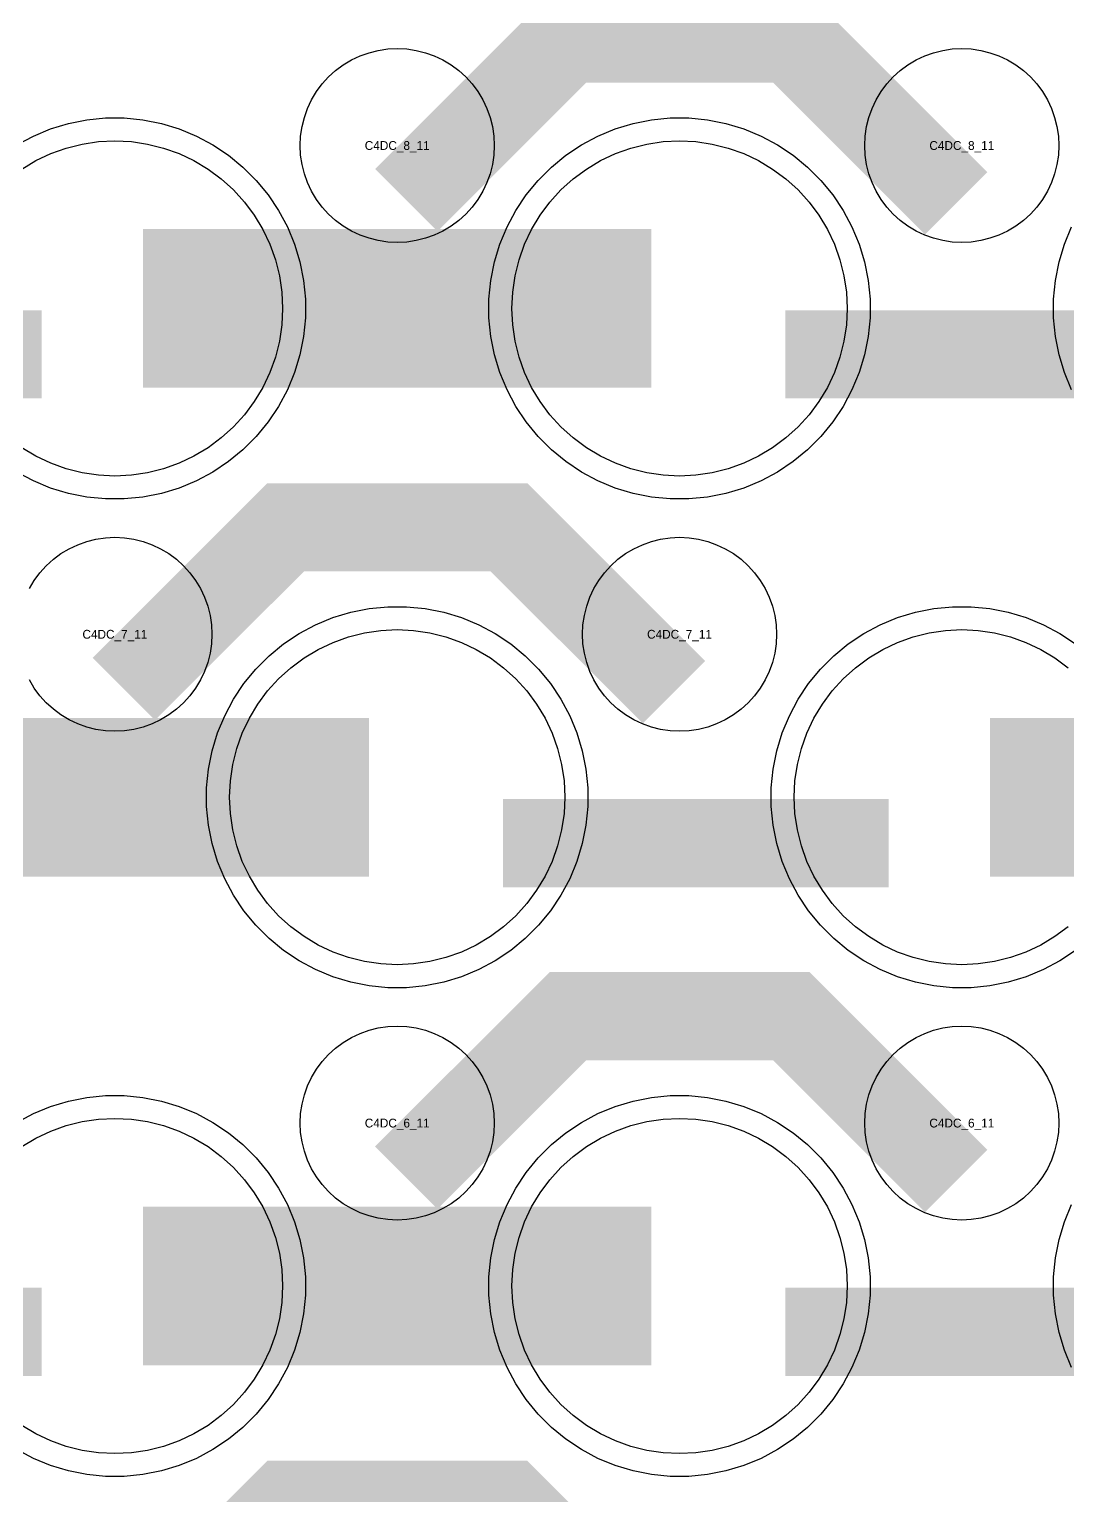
# Model space of a CAD drawing. Extents: x -11880 to 11880, y -14992 to 14992.
# Drawn here: x -8504.2 to -8210, y -14067.6 to -13651.9 of the extents above; entities that cross this region are included whole.
import ezdxf
from ezdxf.enums import TextEntityAlignment as Align

# ---------------------------------------------------------------- set-up
doc = ezdxf.new("R2010")
doc.units = 0
doc.header["$MEASUREMENT"] = 0
for name, color, linetype in [('GDS_775_DT_237', 138, 'CONTINUOUS'), ('RDL1_FS', 34, 'CONTINUOUS'), ('RDL_BS', 160, 'CONTINUOUS')]:
    doc.layers.add(name, color=color, linetype=linetype)

msp = doc.modelspace()

# ---------------------------------------------------------------- linework, layer by layer
at = {"layer": 'RDL1_FS', "color": 241, "true_color": 0xf7abae}
for points in [[(-8506.395, -13691.548), (-8502.395, -13689.15), (-8498.181, -13687.158), (-8493.791, -13685.586), (-8489.268, -13684.454), (-8484.657, -13683.77), (-8480, -13683.541), (-8475.343, -13683.77), (-8470.732, -13684.454), (-8466.209, -13685.586), (-8461.819, -13687.158), (-8457.605, -13689.15), (-8453.605, -13691.548), (-8449.86, -13694.326), (-8446.406, -13697.456), (-8443.276, -13700.91), (-8440.498, -13704.655), (-8438.1, -13708.655), (-8436.108, -13712.869), (-8434.536, -13717.259), (-8433.404, -13721.782), (-8432.72, -13726.393), (-8432.491, -13731.05), (-8432.72, -13735.707), (-8433.404, -13740.318), (-8434.536, -13744.841), (-8436.108, -13749.231), (-8438.1, -13753.445), (-8440.498, -13757.445), (-8443.276, -13761.19), (-8446.406, -13764.644), (-8449.86, -13767.774), (-8453.605, -13770.552), (-8457.605, -13772.95), (-8461.819, -13774.942), (-8466.209, -13776.514), (-8470.732, -13777.646), (-8475.343, -13778.33), (-8480, -13778.559), (-8484.657, -13778.33), (-8489.268, -13777.646), (-8493.791, -13776.514), (-8498.181, -13774.942), (-8502.395, -13772.95), (-8506.395, -13770.552)], [(-8209.86, -13906.339), (-8213.605, -13909.117), (-8217.605, -13911.515), (-8221.819, -13913.507), (-8226.209, -13915.079), (-8230.732, -13916.211), (-8235.343, -13916.895), (-8240, -13917.124), (-8244.657, -13916.895), (-8249.268, -13916.211), (-8253.791, -13915.079), (-8258.181, -13913.507), (-8262.395, -13911.515), (-8266.395, -13909.117), (-8270.14, -13906.339), (-8273.594, -13903.209), (-8276.724, -13899.755), (-8279.502, -13896.01), (-8281.9, -13892.01), (-8283.892, -13887.796), (-8285.464, -13883.406), (-8286.596, -13878.883), (-8287.28, -13874.272), (-8287.509, -13869.615), (-8287.28, -13864.958), (-8286.596, -13860.347), (-8285.464, -13855.824), (-8283.892, -13851.434), (-8281.9, -13847.22), (-8279.502, -13843.22), (-8276.724, -13839.475), (-8273.594, -13836.021), (-8270.14, -13832.891), (-8266.395, -13830.113), (-8262.395, -13827.715), (-8258.181, -13825.723), (-8253.791, -13824.151), (-8249.268, -13823.019), (-8244.657, -13822.335), (-8240, -13822.106), (-8235.343, -13822.335), (-8230.732, -13823.019), (-8226.209, -13824.151), (-8221.819, -13825.723), (-8217.605, -13827.715), (-8213.605, -13830.113), (-8209.86, -13832.891)], [(-8506.395, -13968.678), (-8502.395, -13966.28), (-8498.181, -13964.288), (-8493.791, -13962.716), (-8489.268, -13961.584), (-8484.657, -13960.9), (-8480, -13960.671), (-8475.343, -13960.9), (-8470.732, -13961.584), (-8466.209, -13962.716), (-8461.819, -13964.288), (-8457.605, -13966.28), (-8453.605, -13968.678), (-8449.86, -13971.456), (-8446.406, -13974.586), (-8443.276, -13978.04), (-8440.498, -13981.785), (-8438.1, -13985.785), (-8436.108, -13989.999), (-8434.536, -13994.389), (-8433.404, -13998.912), (-8432.72, -14003.523), (-8432.491, -14008.18), (-8432.72, -14012.837), (-8433.404, -14017.448), (-8434.536, -14021.971), (-8436.108, -14026.361), (-8438.1, -14030.575), (-8440.498, -14034.575), (-8443.276, -14038.32), (-8446.406, -14041.774), (-8449.86, -14044.904), (-8453.605, -14047.682), (-8457.605, -14050.08), (-8461.819, -14052.072), (-8466.209, -14053.644), (-8470.732, -14054.776), (-8475.343, -14055.46), (-8480, -14055.689), (-8484.657, -14055.46), (-8489.268, -14054.776), (-8493.791, -14053.644), (-8498.181, -14052.072), (-8502.395, -14050.08), (-8506.395, -14047.682)]]:
    msp.add_lwpolyline(points, dxfattribs=at)
for points in [[(-8320, -13778.559), (-8324.657, -13778.33), (-8329.268, -13777.646), (-8333.791, -13776.514), (-8338.181, -13774.942), (-8342.395, -13772.95), (-8346.395, -13770.552), (-8350.14, -13767.774), (-8353.594, -13764.644), (-8356.724, -13761.19), (-8359.502, -13757.445), (-8361.9, -13753.445), (-8363.892, -13749.231), (-8365.464, -13744.841), (-8366.596, -13740.318), (-8367.28, -13735.707), (-8367.509, -13731.05), (-8367.28, -13726.393), (-8366.596, -13721.782), (-8365.464, -13717.259), (-8363.892, -13712.869), (-8361.9, -13708.655), (-8359.502, -13704.655), (-8356.724, -13700.91), (-8353.594, -13697.456), (-8350.14, -13694.326), (-8346.395, -13691.548), (-8342.395, -13689.15), (-8338.181, -13687.158), (-8333.791, -13685.586), (-8329.268, -13684.454), (-8324.657, -13683.77), (-8320, -13683.541), (-8315.343, -13683.77), (-8310.732, -13684.454), (-8306.209, -13685.586), (-8301.819, -13687.158), (-8297.605, -13689.15), (-8293.605, -13691.548), (-8289.86, -13694.326), (-8286.406, -13697.456), (-8283.276, -13700.91), (-8280.498, -13704.655), (-8278.1, -13708.655), (-8276.108, -13712.869), (-8274.536, -13717.259), (-8273.404, -13721.782), (-8272.72, -13726.393), (-8272.491, -13731.05), (-8272.72, -13735.707), (-8273.404, -13740.318), (-8274.536, -13744.841), (-8276.108, -13749.231), (-8278.1, -13753.445), (-8280.498, -13757.445), (-8283.276, -13761.19), (-8286.406, -13764.644), (-8289.86, -13767.774), (-8293.605, -13770.552), (-8297.605, -13772.95), (-8301.819, -13774.942), (-8306.209, -13776.514), (-8310.732, -13777.646), (-8315.343, -13778.33)], [(-8400, -13917.124), (-8404.657, -13916.895), (-8409.268, -13916.211), (-8413.791, -13915.079), (-8418.181, -13913.507), (-8422.395, -13911.515), (-8426.395, -13909.117), (-8430.14, -13906.339), (-8433.594, -13903.209), (-8436.724, -13899.755), (-8439.502, -13896.01), (-8441.9, -13892.01), (-8443.892, -13887.796), (-8445.464, -13883.406), (-8446.596, -13878.883), (-8447.28, -13874.272), (-8447.509, -13869.615), (-8447.28, -13864.958), (-8446.596, -13860.347), (-8445.464, -13855.824), (-8443.892, -13851.434), (-8441.9, -13847.22), (-8439.502, -13843.22), (-8436.724, -13839.475), (-8433.594, -13836.021), (-8430.14, -13832.891), (-8426.395, -13830.113), (-8422.395, -13827.715), (-8418.181, -13825.723), (-8413.791, -13824.151), (-8409.268, -13823.019), (-8404.657, -13822.335), (-8400, -13822.106), (-8395.343, -13822.335), (-8390.732, -13823.019), (-8386.209, -13824.151), (-8381.819, -13825.723), (-8377.605, -13827.715), (-8373.605, -13830.113), (-8369.86, -13832.891), (-8366.406, -13836.021), (-8363.276, -13839.475), (-8360.498, -13843.22), (-8358.1, -13847.22), (-8356.108, -13851.434), (-8354.536, -13855.824), (-8353.404, -13860.347), (-8352.72, -13864.958), (-8352.491, -13869.615), (-8352.72, -13874.272), (-8353.404, -13878.883), (-8354.536, -13883.406), (-8356.108, -13887.796), (-8358.1, -13892.01), (-8360.498, -13896.01), (-8363.276, -13899.755), (-8366.406, -13903.209), (-8369.86, -13906.339), (-8373.605, -13909.117), (-8377.605, -13911.515), (-8381.819, -13913.507), (-8386.209, -13915.079), (-8390.732, -13916.211), (-8395.343, -13916.895)], [(-8320, -14055.689), (-8324.657, -14055.46), (-8329.268, -14054.776), (-8333.791, -14053.644), (-8338.181, -14052.072), (-8342.395, -14050.08), (-8346.395, -14047.682), (-8350.14, -14044.904), (-8353.594, -14041.774), (-8356.724, -14038.32), (-8359.502, -14034.575), (-8361.9, -14030.575), (-8363.892, -14026.361), (-8365.464, -14021.971), (-8366.596, -14017.448), (-8367.28, -14012.837), (-8367.509, -14008.18), (-8367.28, -14003.523), (-8366.596, -13998.912), (-8365.464, -13994.389), (-8363.892, -13989.999), (-8361.9, -13985.785), (-8359.502, -13981.785), (-8356.724, -13978.04), (-8353.594, -13974.586), (-8350.14, -13971.456), (-8346.395, -13968.678), (-8342.395, -13966.28), (-8338.181, -13964.288), (-8333.791, -13962.716), (-8329.268, -13961.584), (-8324.657, -13960.9), (-8320, -13960.671), (-8315.343, -13960.9), (-8310.732, -13961.584), (-8306.209, -13962.716), (-8301.819, -13964.288), (-8297.605, -13966.28), (-8293.605, -13968.678), (-8289.86, -13971.456), (-8286.406, -13974.586), (-8283.276, -13978.04), (-8280.498, -13981.785), (-8278.1, -13985.785), (-8276.108, -13989.999), (-8274.536, -13994.389), (-8273.404, -13998.912), (-8272.72, -14003.523), (-8272.491, -14008.18), (-8272.72, -14012.837), (-8273.404, -14017.448), (-8274.536, -14021.971), (-8276.108, -14026.361), (-8278.1, -14030.575), (-8280.498, -14034.575), (-8283.276, -14038.32), (-8286.406, -14041.774), (-8289.86, -14044.904), (-8293.605, -14047.682), (-8297.605, -14050.08), (-8301.819, -14052.072), (-8306.209, -14053.644), (-8310.732, -14054.776), (-8315.343, -14055.46)]]:
    msp.add_lwpolyline(points, close=True, dxfattribs=at)
for points in [[(-8471.998, -13731.05, 45, 45, 0), (-8399.998, -13731.05, 45, 45, 0)], [(-8399.998, -13731.05, 45, 45, 0), (-8327.998, -13731.05, 45, 45, 0)], [(-8551.998, -13869.615, 45, 45, 0), (-8479.998, -13869.615, 45, 45, 0)], [(-8479.998, -13869.615, 45, 45, 0), (-8407.998, -13869.615, 45, 45, 0)], [(-8231.998, -13869.615, 45, 45, 0), (-8159.998, -13869.615, 45, 45, 0)], [(-8471.998, -14008.18, 45, 45, 0), (-8399.998, -14008.18, 45, 45, 0)], [(-8399.998, -14008.18, 45, 45, 0), (-8327.998, -14008.18, 45, 45, 0)]]:
    msp.add_lwpolyline(points, format="xyseb", dxfattribs=at)
at = {"layer": 'RDL_BS'}
for points in [[(-8397.438, -13700.364, 25, 25, 0), (-8351.623, -13654.549, 25, 25, 0), (-8318.07, -13654.549, 25, 25, 0)], [(-8241.599, -13701.263, 25, 25, 0), (-8288.313, -13654.549, 25, 25, 0), (-8318.071, -13654.549, 25, 25, 0)], [(-8477.438, -13838.929, 25, 25, 0), (-8431.623, -13793.114, 25, 25, 0), (-8398.07, -13793.114, 25, 25, 0)], [(-8321.599, -13839.828, 25, 25, 0), (-8368.313, -13793.114, 25, 25, 0), (-8398.071, -13793.114, 25, 25, 0)], [(-8397.438, -13977.494, 25, 25, 0), (-8351.623, -13931.679, 25, 25, 0), (-8318.07, -13931.679, 25, 25, 0)], [(-8241.599, -13978.393, 25, 25, 0), (-8288.313, -13931.679, 25, 25, 0), (-8318.071, -13931.679, 25, 25, 0)], [(-8477.438, -14116.059, 25, 25, 0), (-8431.623, -14070.244, 25, 25, 0), (-8398.07, -14070.244, 25, 25, 0)], [(-8321.599, -14116.958, 25, 25, 0), (-8368.313, -14070.244, 25, 25, 0), (-8398.071, -14070.244, 25, 25, 0)]]:
    msp.add_lwpolyline(points, format="xyseb", dxfattribs=at)
for points in [[(-8400, -13712.356), (-8402.693, -13712.224), (-8405.365, -13711.828), (-8407.984, -13711.171), (-8410.519, -13710.264), (-8412.956, -13709.112), (-8415.28, -13707.719), (-8417.443, -13706.116), (-8419.442, -13704.304), (-8421.254, -13702.305), (-8422.857, -13700.142), (-8424.25, -13697.818), (-8425.402, -13695.381), (-8426.309, -13692.846), (-8426.966, -13690.227), (-8427.362, -13687.555), (-8427.494, -13684.862), (-8427.362, -13682.169), (-8426.966, -13679.497), (-8426.309, -13676.878), (-8425.402, -13674.343), (-8424.25, -13671.906), (-8422.857, -13669.582), (-8421.254, -13667.419), (-8419.442, -13665.42), (-8417.443, -13663.608), (-8415.28, -13662.005), (-8412.956, -13660.612), (-8410.519, -13659.46), (-8407.984, -13658.553), (-8405.365, -13657.896), (-8402.693, -13657.5), (-8400, -13657.368), (-8397.307, -13657.5), (-8394.635, -13657.896), (-8392.016, -13658.553), (-8389.481, -13659.46), (-8387.044, -13660.612), (-8384.72, -13662.005), (-8382.557, -13663.608), (-8380.558, -13665.42), (-8378.746, -13667.419), (-8377.143, -13669.582), (-8375.75, -13671.906), (-8374.598, -13674.343), (-8373.691, -13676.878), (-8373.034, -13679.497), (-8372.638, -13682.169), (-8372.506, -13684.862), (-8372.638, -13687.555), (-8373.034, -13690.227), (-8373.691, -13692.846), (-8374.598, -13695.381), (-8375.75, -13697.818), (-8377.143, -13700.142), (-8378.746, -13702.305), (-8380.558, -13704.304), (-8382.557, -13706.116), (-8384.72, -13707.719), (-8387.044, -13709.112), (-8389.481, -13710.264), (-8392.016, -13711.171), (-8394.635, -13711.828), (-8397.307, -13712.224)], [(-8240, -13712.356), (-8242.693, -13712.224), (-8245.365, -13711.828), (-8247.984, -13711.171), (-8250.519, -13710.264), (-8252.956, -13709.112), (-8255.28, -13707.719), (-8257.443, -13706.116), (-8259.442, -13704.304), (-8261.254, -13702.305), (-8262.857, -13700.142), (-8264.25, -13697.818), (-8265.402, -13695.381), (-8266.309, -13692.846), (-8266.966, -13690.227), (-8267.362, -13687.555), (-8267.494, -13684.862), (-8267.362, -13682.169), (-8266.966, -13679.497), (-8266.309, -13676.878), (-8265.402, -13674.343), (-8264.25, -13671.906), (-8262.857, -13669.582), (-8261.254, -13667.419), (-8259.442, -13665.42), (-8257.443, -13663.608), (-8255.28, -13662.005), (-8252.956, -13660.612), (-8250.519, -13659.46), (-8247.984, -13658.553), (-8245.365, -13657.896), (-8242.693, -13657.5), (-8240, -13657.368), (-8237.307, -13657.5), (-8234.635, -13657.896), (-8232.016, -13658.553), (-8229.481, -13659.46), (-8227.044, -13660.612), (-8224.72, -13662.005), (-8222.557, -13663.608), (-8220.558, -13665.42), (-8218.746, -13667.419), (-8217.143, -13669.582), (-8215.75, -13671.906), (-8214.598, -13674.343), (-8213.691, -13676.878), (-8213.034, -13679.497), (-8212.638, -13682.169), (-8212.506, -13684.862), (-8212.638, -13687.555), (-8213.034, -13690.227), (-8213.691, -13692.846), (-8214.598, -13695.381), (-8215.75, -13697.818), (-8217.143, -13700.142), (-8218.746, -13702.305), (-8220.558, -13704.304), (-8222.557, -13706.116), (-8224.72, -13707.719), (-8227.044, -13709.112), (-8229.481, -13710.264), (-8232.016, -13711.171), (-8234.635, -13711.828), (-8237.307, -13712.224)], [(-8320, -13850.921), (-8322.693, -13850.789), (-8325.365, -13850.393), (-8327.984, -13849.736), (-8330.519, -13848.829), (-8332.956, -13847.677), (-8335.28, -13846.284), (-8337.443, -13844.681), (-8339.442, -13842.869), (-8341.254, -13840.87), (-8342.857, -13838.707), (-8344.25, -13836.383), (-8345.402, -13833.946), (-8346.309, -13831.411), (-8346.966, -13828.792), (-8347.362, -13826.12), (-8347.494, -13823.427), (-8347.362, -13820.734), (-8346.966, -13818.062), (-8346.309, -13815.443), (-8345.402, -13812.908), (-8344.25, -13810.471), (-8342.857, -13808.147), (-8341.254, -13805.984), (-8339.442, -13803.985), (-8337.443, -13802.173), (-8335.28, -13800.57), (-8332.956, -13799.177), (-8330.519, -13798.025), (-8327.984, -13797.118), (-8325.365, -13796.461), (-8322.693, -13796.065), (-8320, -13795.933), (-8317.307, -13796.065), (-8314.635, -13796.461), (-8312.016, -13797.118), (-8309.481, -13798.025), (-8307.044, -13799.177), (-8304.72, -13800.57), (-8302.557, -13802.173), (-8300.558, -13803.985), (-8298.746, -13805.984), (-8297.143, -13808.147), (-8295.75, -13810.471), (-8294.598, -13812.908), (-8293.691, -13815.443), (-8293.034, -13818.062), (-8292.638, -13820.734), (-8292.506, -13823.427), (-8292.638, -13826.12), (-8293.034, -13828.792), (-8293.691, -13831.411), (-8294.598, -13833.946), (-8295.75, -13836.383), (-8297.143, -13838.707), (-8298.746, -13840.87), (-8300.558, -13842.869), (-8302.557, -13844.681), (-8304.72, -13846.284), (-8307.044, -13847.677), (-8309.481, -13848.829), (-8312.016, -13849.736), (-8314.635, -13850.393), (-8317.307, -13850.789)], [(-8400, -13989.486), (-8402.693, -13989.354), (-8405.365, -13988.958), (-8407.984, -13988.301), (-8410.519, -13987.394), (-8412.956, -13986.242), (-8415.28, -13984.849), (-8417.443, -13983.246), (-8419.442, -13981.434), (-8421.254, -13979.435), (-8422.857, -13977.272), (-8424.25, -13974.948), (-8425.402, -13972.511), (-8426.309, -13969.976), (-8426.966, -13967.357), (-8427.362, -13964.685), (-8427.494, -13961.992), (-8427.362, -13959.299), (-8426.966, -13956.627), (-8426.309, -13954.008), (-8425.402, -13951.473), (-8424.25, -13949.036), (-8422.857, -13946.712), (-8421.254, -13944.549), (-8419.442, -13942.55), (-8417.443, -13940.738), (-8415.28, -13939.135), (-8412.956, -13937.742), (-8410.519, -13936.59), (-8407.984, -13935.683), (-8405.365, -13935.026), (-8402.693, -13934.63), (-8400, -13934.498), (-8397.307, -13934.63), (-8394.635, -13935.026), (-8392.016, -13935.683), (-8389.481, -13936.59), (-8387.044, -13937.742), (-8384.72, -13939.135), (-8382.557, -13940.738), (-8380.558, -13942.55), (-8378.746, -13944.549), (-8377.143, -13946.712), (-8375.75, -13949.036), (-8374.598, -13951.473), (-8373.691, -13954.008), (-8373.034, -13956.627), (-8372.638, -13959.299), (-8372.506, -13961.992), (-8372.638, -13964.685), (-8373.034, -13967.357), (-8373.691, -13969.976), (-8374.598, -13972.511), (-8375.75, -13974.948), (-8377.143, -13977.272), (-8378.746, -13979.435), (-8380.558, -13981.434), (-8382.557, -13983.246), (-8384.72, -13984.849), (-8387.044, -13986.242), (-8389.481, -13987.394), (-8392.016, -13988.301), (-8394.635, -13988.958), (-8397.307, -13989.354)], [(-8240, -13989.486), (-8242.693, -13989.354), (-8245.365, -13988.958), (-8247.984, -13988.301), (-8250.519, -13987.394), (-8252.956, -13986.242), (-8255.28, -13984.849), (-8257.443, -13983.246), (-8259.442, -13981.434), (-8261.254, -13979.435), (-8262.857, -13977.272), (-8264.25, -13974.948), (-8265.402, -13972.511), (-8266.309, -13969.976), (-8266.966, -13967.357), (-8267.362, -13964.685), (-8267.494, -13961.992), (-8267.362, -13959.299), (-8266.966, -13956.627), (-8266.309, -13954.008), (-8265.402, -13951.473), (-8264.25, -13949.036), (-8262.857, -13946.712), (-8261.254, -13944.549), (-8259.442, -13942.55), (-8257.443, -13940.738), (-8255.28, -13939.135), (-8252.956, -13937.742), (-8250.519, -13936.59), (-8247.984, -13935.683), (-8245.365, -13935.026), (-8242.693, -13934.63), (-8240, -13934.498), (-8237.307, -13934.63), (-8234.635, -13935.026), (-8232.016, -13935.683), (-8229.481, -13936.59), (-8227.044, -13937.742), (-8224.72, -13939.135), (-8222.557, -13940.738), (-8220.558, -13942.55), (-8218.746, -13944.549), (-8217.143, -13946.712), (-8215.75, -13949.036), (-8214.598, -13951.473), (-8213.691, -13954.008), (-8213.034, -13956.627), (-8212.638, -13959.299), (-8212.506, -13961.992), (-8212.638, -13964.685), (-8213.034, -13967.357), (-8213.691, -13969.976), (-8214.598, -13972.511), (-8215.75, -13974.948), (-8217.143, -13977.272), (-8218.746, -13979.435), (-8220.558, -13981.434), (-8222.557, -13983.246), (-8224.72, -13984.849), (-8227.044, -13986.242), (-8229.481, -13987.394), (-8232.016, -13988.301), (-8234.635, -13988.958), (-8237.307, -13989.354)]]:
    msp.add_lwpolyline(points, close=True, dxfattribs=at)
at = {"layer": 'RDL_BS', "color": 241, "true_color": 0xf7abae}
for points in [[(-8507.777, -13684.667), (-8503.115, -13682.175), (-8498.205, -13680.144), (-8493.165, -13678.613), (-8487.938, -13677.567), (-8482.644, -13677.05), (-8477.356, -13677.05), (-8472.062, -13677.567), (-8466.835, -13678.613), (-8461.795, -13680.144), (-8456.885, -13682.175), (-8452.223, -13684.667), (-8447.809, -13687.614), (-8443.708, -13690.976), (-8439.926, -13694.758), (-8436.564, -13698.859), (-8433.617, -13703.273), (-8431.125, -13707.935), (-8429.094, -13712.845), (-8427.563, -13717.885), (-8426.517, -13723.112), (-8426, -13728.406), (-8426, -13733.694), (-8426.517, -13738.988), (-8427.563, -13744.215), (-8429.094, -13749.255), (-8431.125, -13754.165), (-8433.617, -13758.827), (-8436.564, -13763.241), (-8439.926, -13767.342), (-8443.708, -13771.124), (-8447.809, -13774.486), (-8452.223, -13777.433), (-8456.885, -13779.925), (-8461.795, -13781.956), (-8466.835, -13783.487), (-8472.062, -13784.533), (-8477.356, -13785.05), (-8482.644, -13785.05), (-8487.938, -13784.533), (-8493.165, -13783.487), (-8498.205, -13781.956), (-8503.115, -13779.925), (-8507.777, -13777.433)], [(-8208.875, -13754.165), (-8210.906, -13749.255), (-8212.437, -13744.215), (-8213.483, -13738.988), (-8214, -13733.694), (-8214, -13728.406), (-8213.483, -13723.112), (-8212.437, -13717.885), (-8210.906, -13712.845), (-8208.875, -13707.935)], [(-8207.809, -13913.051), (-8212.223, -13915.998), (-8216.885, -13918.49), (-8221.795, -13920.521), (-8226.835, -13922.052), (-8232.062, -13923.098), (-8237.356, -13923.615), (-8242.644, -13923.615), (-8247.938, -13923.098), (-8253.165, -13922.052), (-8258.205, -13920.521), (-8263.115, -13918.49), (-8267.777, -13915.998), (-8272.191, -13913.051), (-8276.292, -13909.689), (-8280.074, -13905.907), (-8283.436, -13901.806), (-8286.383, -13897.392), (-8288.875, -13892.73), (-8290.906, -13887.82), (-8292.437, -13882.78), (-8293.483, -13877.553), (-8294, -13872.259), (-8294, -13866.971), (-8293.483, -13861.677), (-8292.437, -13856.45), (-8290.906, -13851.41), (-8288.875, -13846.5), (-8286.383, -13841.838), (-8283.436, -13837.424), (-8280.074, -13833.323), (-8276.292, -13829.541), (-8272.191, -13826.179), (-8267.777, -13823.232), (-8263.115, -13820.74), (-8258.205, -13818.709), (-8253.165, -13817.178), (-8247.938, -13816.132), (-8242.644, -13815.615), (-8237.356, -13815.615), (-8232.062, -13816.132), (-8226.835, -13817.178), (-8221.795, -13818.709), (-8216.885, -13820.74), (-8212.223, -13823.232), (-8207.809, -13826.179)], [(-8507.777, -13961.797), (-8503.115, -13959.305), (-8498.205, -13957.274), (-8493.165, -13955.743), (-8487.938, -13954.697), (-8482.644, -13954.18), (-8477.356, -13954.18), (-8472.062, -13954.697), (-8466.835, -13955.743), (-8461.795, -13957.274), (-8456.885, -13959.305), (-8452.223, -13961.797), (-8447.809, -13964.744), (-8443.708, -13968.106), (-8439.926, -13971.888), (-8436.564, -13975.989), (-8433.617, -13980.403), (-8431.125, -13985.065), (-8429.094, -13989.975), (-8427.563, -13995.015), (-8426.517, -14000.242), (-8426, -14005.536), (-8426, -14010.824), (-8426.517, -14016.118), (-8427.563, -14021.345), (-8429.094, -14026.385), (-8431.125, -14031.295), (-8433.617, -14035.957), (-8436.564, -14040.371), (-8439.926, -14044.472), (-8443.708, -14048.254), (-8447.809, -14051.616), (-8452.223, -14054.563), (-8456.885, -14057.055), (-8461.795, -14059.086), (-8466.835, -14060.617), (-8472.062, -14061.663), (-8477.356, -14062.18), (-8482.644, -14062.18), (-8487.938, -14061.663), (-8493.165, -14060.617), (-8498.205, -14059.086), (-8503.115, -14057.055), (-8507.777, -14054.563)], [(-8208.875, -14031.295), (-8210.906, -14026.385), (-8212.437, -14021.345), (-8213.483, -14016.118), (-8214, -14010.824), (-8214, -14005.536), (-8213.483, -14000.242), (-8212.437, -13995.015), (-8210.906, -13989.975), (-8208.875, -13985.065)]]:
    msp.add_lwpolyline(points, dxfattribs=at)
for points in [[(-8322.644, -13785.05), (-8327.938, -13784.533), (-8333.165, -13783.487), (-8338.205, -13781.956), (-8343.115, -13779.925), (-8347.777, -13777.433), (-8352.191, -13774.486), (-8356.292, -13771.124), (-8360.074, -13767.342), (-8363.436, -13763.241), (-8366.383, -13758.827), (-8368.875, -13754.165), (-8370.906, -13749.255), (-8372.437, -13744.215), (-8373.483, -13738.988), (-8374, -13733.694), (-8374, -13728.406), (-8373.483, -13723.112), (-8372.437, -13717.885), (-8370.906, -13712.845), (-8368.875, -13707.935), (-8366.383, -13703.273), (-8363.436, -13698.859), (-8360.074, -13694.758), (-8356.292, -13690.976), (-8352.191, -13687.614), (-8347.777, -13684.667), (-8343.115, -13682.175), (-8338.205, -13680.144), (-8333.165, -13678.613), (-8327.938, -13677.567), (-8322.644, -13677.05), (-8317.356, -13677.05), (-8312.062, -13677.567), (-8306.835, -13678.613), (-8301.795, -13680.144), (-8296.885, -13682.175), (-8292.223, -13684.667), (-8287.809, -13687.614), (-8283.708, -13690.976), (-8279.926, -13694.758), (-8276.564, -13698.859), (-8273.617, -13703.273), (-8271.125, -13707.935), (-8269.094, -13712.845), (-8267.563, -13717.885), (-8266.517, -13723.112), (-8266, -13728.406), (-8266, -13733.694), (-8266.517, -13738.988), (-8267.563, -13744.215), (-8269.094, -13749.255), (-8271.125, -13754.165), (-8273.617, -13758.827), (-8276.564, -13763.241), (-8279.926, -13767.342), (-8283.708, -13771.124), (-8287.809, -13774.486), (-8292.223, -13777.433), (-8296.885, -13779.925), (-8301.795, -13781.956), (-8306.835, -13783.487), (-8312.062, -13784.533), (-8317.356, -13785.05)], [(-8402.644, -13923.615), (-8407.938, -13923.098), (-8413.165, -13922.052), (-8418.205, -13920.521), (-8423.115, -13918.49), (-8427.777, -13915.998), (-8432.191, -13913.051), (-8436.292, -13909.689), (-8440.074, -13905.907), (-8443.436, -13901.806), (-8446.383, -13897.392), (-8448.875, -13892.73), (-8450.906, -13887.82), (-8452.437, -13882.78), (-8453.483, -13877.553), (-8454, -13872.259), (-8454, -13866.971), (-8453.483, -13861.677), (-8452.437, -13856.45), (-8450.906, -13851.41), (-8448.875, -13846.5), (-8446.383, -13841.838), (-8443.436, -13837.424), (-8440.074, -13833.323), (-8436.292, -13829.541), (-8432.191, -13826.179), (-8427.777, -13823.232), (-8423.115, -13820.74), (-8418.205, -13818.709), (-8413.165, -13817.178), (-8407.938, -13816.132), (-8402.644, -13815.615), (-8397.356, -13815.615), (-8392.062, -13816.132), (-8386.835, -13817.178), (-8381.795, -13818.709), (-8376.885, -13820.74), (-8372.223, -13823.232), (-8367.809, -13826.179), (-8363.708, -13829.541), (-8359.926, -13833.323), (-8356.564, -13837.424), (-8353.617, -13841.838), (-8351.125, -13846.5), (-8349.094, -13851.41), (-8347.563, -13856.45), (-8346.517, -13861.677), (-8346, -13866.971), (-8346, -13872.259), (-8346.517, -13877.553), (-8347.563, -13882.78), (-8349.094, -13887.82), (-8351.125, -13892.73), (-8353.617, -13897.392), (-8356.564, -13901.806), (-8359.926, -13905.907), (-8363.708, -13909.689), (-8367.809, -13913.051), (-8372.223, -13915.998), (-8376.885, -13918.49), (-8381.795, -13920.521), (-8386.835, -13922.052), (-8392.062, -13923.098), (-8397.356, -13923.615)], [(-8322.644, -14062.18), (-8327.938, -14061.663), (-8333.165, -14060.617), (-8338.205, -14059.086), (-8343.115, -14057.055), (-8347.777, -14054.563), (-8352.191, -14051.616), (-8356.292, -14048.254), (-8360.074, -14044.472), (-8363.436, -14040.371), (-8366.383, -14035.957), (-8368.875, -14031.295), (-8370.906, -14026.385), (-8372.437, -14021.345), (-8373.483, -14016.118), (-8374, -14010.824), (-8374, -14005.536), (-8373.483, -14000.242), (-8372.437, -13995.015), (-8370.906, -13989.975), (-8368.875, -13985.065), (-8366.383, -13980.403), (-8363.436, -13975.989), (-8360.074, -13971.888), (-8356.292, -13968.106), (-8352.191, -13964.744), (-8347.777, -13961.797), (-8343.115, -13959.305), (-8338.205, -13957.274), (-8333.165, -13955.743), (-8327.938, -13954.697), (-8322.644, -13954.18), (-8317.356, -13954.18), (-8312.062, -13954.697), (-8306.835, -13955.743), (-8301.795, -13957.274), (-8296.885, -13959.305), (-8292.223, -13961.797), (-8287.809, -13964.744), (-8283.708, -13968.106), (-8279.926, -13971.888), (-8276.564, -13975.989), (-8273.617, -13980.403), (-8271.125, -13985.065), (-8269.094, -13989.975), (-8267.563, -13995.015), (-8266.517, -14000.242), (-8266, -14005.536), (-8266, -14010.824), (-8266.517, -14016.118), (-8267.563, -14021.345), (-8269.094, -14026.385), (-8271.125, -14031.295), (-8273.617, -14035.957), (-8276.564, -14040.371), (-8279.926, -14044.472), (-8283.708, -14048.254), (-8287.809, -14051.616), (-8292.223, -14054.563), (-8296.885, -14057.055), (-8301.795, -14059.086), (-8306.835, -14060.617), (-8312.062, -14061.663), (-8317.356, -14062.18)]]:
    msp.add_lwpolyline(points, close=True, dxfattribs=at)
for points in [[(-8609.984, -13744.063, 25, 25, 0), (-8500.719, -13744.063, 25, 25, 0)], [(-8289.984, -13744.063, 25, 25, 0), (-8180.719, -13744.063, 25, 25, 0)], [(-8369.984, -13882.628, 25, 25, 0), (-8260.719, -13882.628, 25, 25, 0)], [(-8609.984, -14021.193, 25, 25, 0), (-8500.719, -14021.193, 25, 25, 0)], [(-8289.984, -14021.193, 25, 25, 0), (-8180.719, -14021.193, 25, 25, 0)]]:
    msp.add_lwpolyline(points, format="xyseb", dxfattribs=at)
at = {"layer": 'RDL_BS'}
msp.add_lwpolyline([(-8504.25, -13810.471), (-8502.857, -13808.147), (-8501.254, -13805.984), (-8499.442, -13803.985), (-8497.443, -13802.173), (-8495.28, -13800.57), (-8492.956, -13799.177), (-8490.519, -13798.025), (-8487.984, -13797.118), (-8485.365, -13796.461), (-8482.693, -13796.065), (-8480, -13795.933), (-8477.307, -13796.065), (-8474.635, -13796.461), (-8472.016, -13797.118), (-8469.481, -13798.025), (-8467.044, -13799.177), (-8464.72, -13800.57), (-8462.557, -13802.173), (-8460.558, -13803.985), (-8458.746, -13805.984), (-8457.143, -13808.147), (-8455.75, -13810.471), (-8454.598, -13812.908), (-8453.691, -13815.443), (-8453.034, -13818.062), (-8452.638, -13820.734), (-8452.506, -13823.427), (-8452.638, -13826.12), (-8453.034, -13828.792), (-8453.691, -13831.411), (-8454.598, -13833.946), (-8455.75, -13836.383), (-8457.143, -13838.707), (-8458.746, -13840.87), (-8460.558, -13842.869), (-8462.557, -13844.681), (-8464.72, -13846.284), (-8467.044, -13847.677), (-8469.481, -13848.829), (-8472.016, -13849.736), (-8474.635, -13850.393), (-8477.307, -13850.789), (-8480, -13850.921), (-8482.693, -13850.789), (-8485.365, -13850.393), (-8487.984, -13849.736), (-8490.519, -13848.829), (-8492.956, -13847.677), (-8495.28, -13846.284), (-8497.443, -13844.681), (-8499.442, -13842.869), (-8501.254, -13840.87), (-8502.857, -13838.707), (-8504.25, -13836.383)], dxfattribs=at)

# ---------------------------------------------------------------- texts
at = {"layer": 'GDS_775_DT_237'}
for s, p in [('C4DC_8_11', (-8400, -13684.862)), ('C4DC_8_11', (-8400, -13684.862)), ('C4DC_8_11', (-8240, -13684.862)), ('C4DC_8_11', (-8240, -13684.862)), ('C4DC_7_11', (-8480, -13823.427)), ('C4DC_7_11', (-8480, -13823.427)), ('C4DC_7_11', (-8320, -13823.427)), ('C4DC_7_11', (-8320, -13823.427)), ('C4DC_6_11', (-8400, -13961.992)), ('C4DC_6_11', (-8400, -13961.992)), ('C4DC_6_11', (-8240, -13961.992)), ('C4DC_6_11', (-8240, -13961.992))]:
    msp.add_text(s, height=2.5, dxfattribs=at).set_placement(p, align=Align.MIDDLE_CENTER)

doc.saveas('drawing.dxf')
